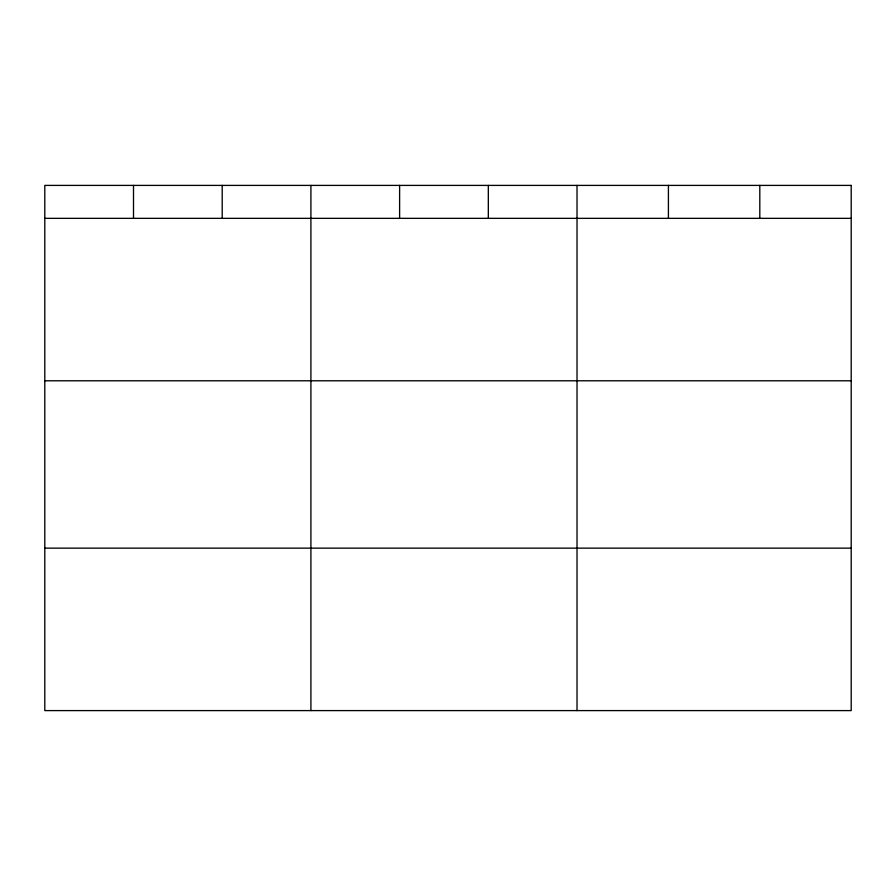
<?xml version="1.0" encoding="UTF-8"?>
<svg xmlns="http://www.w3.org/2000/svg" width="896" height="896" viewBox="0 0 896 896"><rect width="100%" height="100%" fill="white"/><g stroke="black" fill="none" stroke-linecap="round" stroke-linejoin="round"><path stroke-width="1.34" d="M44.8 218.344L851.2 218.344M44.8 380.789L851.2 380.789M44.8 548.15L851.2 548.15M759.808 185.405L759.808 218.344M668.416 185.405L668.416 218.344M577.024 185.405L577.024 710.595M488.32 185.405L488.32 218.344M399.616 185.405L399.616 218.344M310.912 185.405L310.912 710.595M222.208 185.405L222.208 218.344M133.504 185.405L133.504 218.344M851.2 185.405L44.8 185.405L44.8 710.595L851.2 710.595L851.2 185.405"/></g></svg>
